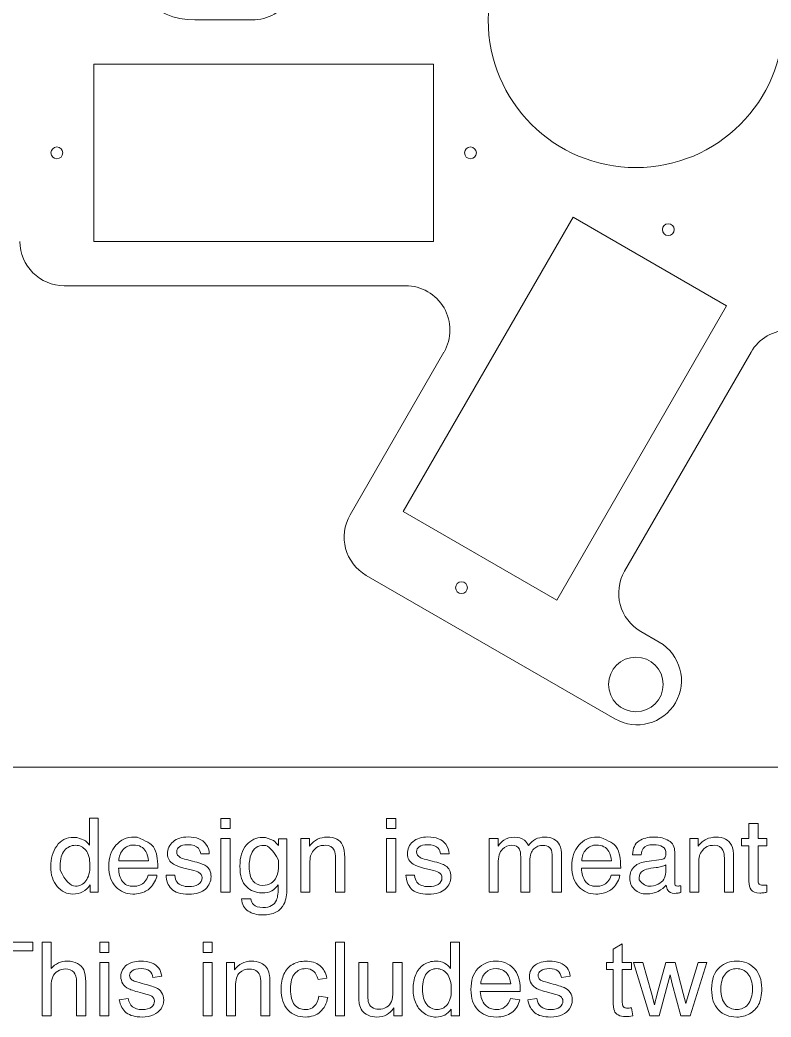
# Model space of a CAD drawing. Header units: millimetres. Extents: x 0 to 380, y -18 to 380.
# Drawn here: x 199.4 to 250.2, y -16.9 to 50.6 of the extents above; entities that cross this region are included whole.
import ezdxf

# ---------------------------------------------------------------- set-up
doc = ezdxf.new("R2010")
doc.units = ezdxf.units.MM
doc.layers.add('comments', color=30, linetype='CONTINUOUS', lineweight=5, true_color=0xf6921e)
doc.layers.add('cutting', color=5, linetype='CONTINUOUS', lineweight=5, true_color=0x0000ff)

msp = doc.modelspace()

# ---------------------------------------------------------------- linework, layer by layer
at = {"layer": 'comments'}
for p, q in [((0, 0), (380, 0)), ((204.081, -5.282), (204.081, -3.441)), ((204.081, -3.441), (204.669, -3.441)), ((204.669, -3.441), (204.669, -8.458)), ((212.974, -3.458), (213.598, -3.458)), ((212.974, -4.152), (212.974, -3.458)), ((213.598, -3.458), (213.598, -4.152)), ((224.192, -3.458), (224.815, -3.458)), ((224.192, -4.152), (224.192, -3.458)), ((224.815, -3.458), (224.815, -4.152)), ((248.718, -3.795), (249.338, -3.795)), ((248.718, -4.812), (248.718, -3.795)), ((249.338, -3.795), (249.338, -4.812)), ((213.598, -4.152), (212.974, -4.152)), ((224.815, -4.152), (224.192, -4.152)), ((203.012, -4.748), (203.221, -4.748)), ((203.221, -4.748), (203.711, -4.925)), ((207.099, -4.731), (207.292, -4.731)), ((212.974, -4.829), (213.598, -4.829)), ((212.974, -8.458), (212.974, -4.829)), ((213.598, -4.829), (213.598, -8.458)), ((215.78, -4.748), (215.994, -4.748)), ((215.994, -4.748), (216.527, -4.958)), ((216.879, -5.306), (216.879, -4.846)), ((216.879, -4.846), (217.444, -4.846)), ((217.444, -4.846), (217.444, -8.162)), ((218.386, -4.812), (218.969, -4.812)), ((218.386, -8.458), (218.386, -4.812)), ((218.969, -4.812), (218.969, -5.33)), ((224.192, -4.829), (224.815, -4.829)), ((224.192, -8.458), (224.192, -4.829)), ((224.815, -4.829), (224.815, -8.458)), ((231.129, -4.812), (231.736, -4.812)), ((231.129, -8.458), (231.129, -4.812)), ((231.736, -4.812), (231.736, -5.33)), ((238.439, -4.731), (238.632, -4.731)), ((244.709, -4.812), (245.291, -4.812)), ((244.709, -8.458), (244.709, -4.812)), ((245.291, -4.812), (245.291, -5.33)), ((248.225, -5.313), (248.225, -4.812)), ((248.225, -4.812), (248.718, -4.812)), ((248.718, -5.313), (248.225, -5.313)), ((248.718, -7.726), (248.718, -5.313)), ((249.338, -4.812), (249.92, -4.812)), ((249.92, -5.313), (249.338, -5.313)), ((249.338, -5.313), (249.338, -7.692)), ((249.92, -4.812), (249.92, -5.313)), ((212.181, -5.861), (211.602, -5.861)), ((228.417, -5.861), (227.838, -5.861)), ((235.398, -8.458), (235.398, -5.926)), ((236.035, -6.031), (236.035, -8.458)), ((241.415, -5.929), (240.843, -5.929)), ((243.695, -5.731), (243.695, -7.832)), ((202.096, -6.677), (202.096, -6.97)), ((206.058, -6.344), (208.066, -6.344)), ((210.631, -6.255), (211.044, -6.355)), ((216.879, -6.62), (216.879, -6.281)), ((218.999, -6.548), (218.999, -8.458)), ((220.736, -8.458), (220.736, -6.16)), ((221.358, -6.119), (221.358, -8.458)), ((226.867, -6.255), (227.28, -6.355)), ((231.742, -6.524), (231.742, -8.458)), ((233.267, -8.458), (233.267, -6.079)), ((233.89, -6.338), (233.89, -8.458)), ((237.399, -6.344), (239.407, -6.344)), ((241.799, -6.374), (242.776, -6.252)), ((243.082, -7.098), (243.082, -6.605)), ((245.321, -6.548), (245.321, -8.458)), ((247.058, -8.458), (247.058, -6.16)), ((247.681, -6.119), (247.681, -8.458)), ((208.695, -6.831), (206.044, -6.831)), ((208.042, -7.314), (208.645, -7.314)), ((209.257, -7.314), (209.845, -7.314)), ((210.953, -6.943), (210.459, -6.82)), ((225.493, -7.314), (226.082, -7.314)), ((227.189, -6.943), (226.695, -6.82)), ((240.036, -6.831), (237.385, -6.831)), ((239.383, -7.314), (239.985, -7.314)), ((242.447, -6.793), (242.076, -6.84)), ((204.117, -8.458), (204.117, -7.95)), ((241.292, -7.489), (241.292, -7.621)), ((244.1, -8.022), (244.1, -8.475)), ((249.92, -7.971), (249.92, -8.458)), ((204.669, -8.458), (204.117, -8.458)), ((213.598, -8.458), (212.974, -8.458)), ((218.999, -8.458), (218.386, -8.458)), ((221.358, -8.458), (220.736, -8.458)), ((224.815, -8.458), (224.192, -8.458)), ((231.742, -8.458), (231.129, -8.458)), ((233.89, -8.458), (233.267, -8.458)), ((236.035, -8.458), (235.398, -8.458)), ((245.321, -8.458), (244.709, -8.458)), ((247.681, -8.458), (247.058, -8.458)), ((214.37, -8.911), (214.993, -8.911)), ((196.282, -11.832), (200.246, -11.832)), ((200.246, -11.832), (200.246, -12.422)), ((200.868, -16.832), (200.868, -11.832)), ((200.868, -11.832), (201.482, -11.832)), ((201.482, -11.832), (201.482, -13.626)), ((204.766, -12.538), (204.766, -11.832)), ((204.766, -11.832), (205.38, -11.832)), ((205.38, -11.832), (205.38, -12.538)), ((211.766, -12.538), (211.766, -11.832)), ((211.766, -11.832), (212.38, -11.832)), ((212.38, -11.832), (212.38, -12.538)), ((220.722, -16.832), (220.722, -11.832)), ((220.722, -11.832), (221.335, -11.832)), ((221.335, -11.832), (221.335, -16.832)), ((228.516, -13.626), (228.516, -11.832)), ((228.516, -11.832), (229.127, -11.832)), ((229.127, -11.832), (229.127, -16.832)), ((239.532, -12.313), (240.142, -11.945)), ((240.142, -11.945), (240.142, -13.21)), ((200.246, -12.422), (198.591, -12.422)), ((205.38, -12.538), (204.766, -12.538)), ((212.38, -12.538), (211.766, -12.538)), ((239.532, -13.21), (239.532, -12.313)), ((204.766, -16.832), (204.766, -13.21)), ((204.766, -13.21), (205.38, -13.21)), ((205.38, -13.21), (205.38, -16.832)), ((211.766, -16.832), (211.766, -13.21)), ((211.766, -13.21), (212.38, -13.21)), ((212.38, -13.21), (212.38, -16.832)), ((213.341, -16.832), (213.341, -13.21)), ((213.341, -13.21), (213.893, -13.21)), ((213.893, -13.21), (213.893, -13.725)), ((222.299, -15.454), (222.299, -13.21)), ((222.299, -13.21), (222.913, -13.21)), ((222.913, -13.21), (222.913, -15.219)), ((224.622, -15.151), (224.622, -13.21)), ((224.622, -13.21), (225.235, -13.21)), ((225.235, -13.21), (225.235, -16.832)), ((239.082, -13.688), (239.082, -13.21)), ((239.082, -13.21), (239.532, -13.21)), ((240.142, -13.21), (240.76, -13.21)), ((240.76, -13.21), (240.76, -13.688)), ((242.011, -16.832), (240.903, -13.21)), ((240.903, -13.21), (241.537, -13.21)), ((241.537, -13.21), (242.113, -15.301)), ((242.516, -15.332), (243.092, -13.21)), ((243.092, -13.21), (243.723, -13.21)), ((243.723, -13.21), (244.265, -15.311)), ((244.654, -15.304), (245.275, -13.21)), ((245.872, -13.21), (244.739, -16.832)), ((245.275, -13.21), (245.872, -13.21)), ((208.966, -14.145), (208.366, -14.226)), ((236.623, -14.145), (236.023, -14.226)), ((239.532, -13.688), (239.082, -13.688)), ((239.532, -15.771), (239.532, -13.688)), ((240.76, -13.688), (240.142, -13.688)), ((240.142, -13.688), (240.142, -15.805)), ((243.385, -14.046), (242.652, -16.832)), ((243.525, -14.663), (243.385, -14.046)), ((201.482, -14.85), (201.482, -16.832)), ((203.204, -16.832), (203.204, -14.537)), ((203.818, -14.537), (203.818, -16.832)), ((213.954, -14.854), (213.954, -16.832)), ((215.67, -16.832), (215.67, -14.629)), ((216.284, -14.605), (216.284, -16.832)), ((220.145, -14.274), (219.548, -14.366)), ((230.566, -14.673), (232.589, -14.673)), ((244.102, -16.832), (243.525, -14.663)), ((219.598, -15.506), (220.202, -15.583)), ((233.233, -15.178), (230.532, -15.178)), ((242.113, -15.301), (242.328, -16.078)), ((244.265, -15.311), (244.446, -16.003)), ((244.446, -16.003), (244.654, -15.304)), ((206.094, -15.751), (206.701, -15.655)), ((232.582, -15.666), (233.216, -15.744)), ((233.751, -15.751), (234.358, -15.655)), ((201.482, -16.832), (200.868, -16.832)), ((203.818, -16.832), (203.204, -16.832)), ((205.38, -16.832), (204.766, -16.832)), ((212.38, -16.832), (211.766, -16.832)), ((213.954, -16.832), (213.341, -16.832)), ((216.284, -16.832), (215.67, -16.832)), ((221.335, -16.832), (220.722, -16.832)), ((224.686, -16.832), (224.686, -16.3)), ((225.235, -16.832), (224.686, -16.832)), ((228.557, -16.832), (228.557, -16.375)), ((229.127, -16.832), (228.557, -16.832)), ((240.76, -16.283), (240.849, -16.825)), ((242.652, -16.832), (242.011, -16.832)), ((244.739, -16.832), (244.102, -16.832))]:
    msp.add_line(p, q, dxfattribs=at)
for points in [[(209.737, -5.037), (209.989, -4.824), (210.327, -4.717), (210.753, -4.717)], [(210.753, -4.717), (211.309, -4.717), (211.71, -4.878), (211.956, -5.201)], [(225.973, -5.037), (226.225, -4.824), (226.563, -4.717), (226.989, -4.717)], [(226.989, -4.717), (227.545, -4.717), (227.947, -4.878), (228.193, -5.201)], [(241.28, -4.988), (241.56, -4.812), (241.884, -4.724), (242.253, -4.724)], [(242.253, -4.724), (242.682, -4.724), (243.03, -4.806), (243.297, -4.969)], [(201.449, -6.712), (201.449, -6.181), (201.584, -5.72), (201.854, -5.331)], [(201.854, -5.331), (202.124, -4.942), (202.51, -4.748), (203.012, -4.748)], [(203.129, -5.282), (202.822, -5.282), (202.573, -5.4), (202.382, -5.636)], [(203.823, -5.614), (203.635, -5.393), (203.404, -5.282), (203.129, -5.282)], [(203.711, -4.925), (203.819, -4.993), (203.943, -5.112), (204.081, -5.282)], [(205.387, -6.705), (205.387, -6.119), (205.545, -5.644), (205.861, -5.279)], [(205.861, -5.279), (206.177, -4.914), (206.589, -4.731), (207.099, -4.731)], [(207.06, -5.265), (206.781, -5.265), (206.547, -5.367), (206.358, -5.57)], [(207.894, -5.707), (207.727, -5.413), (207.449, -5.265), (207.06, -5.265)], [(207.292, -4.731), (207.903, -4.973), (208.271, -5.191), (208.398, -5.384)], [(208.398, -5.384), (208.519, -5.568), (208.601, -5.782), (208.642, -6.028)], [(209.359, -5.874), (209.359, -5.529), (209.485, -5.25), (209.737, -5.037)], [(210.165, -5.377), (210.043, -5.465), (209.982, -5.581), (209.982, -5.726)], [(210.703, -5.244), (210.466, -5.244), (210.286, -5.289), (210.165, -5.377)], [(211.452, -5.485), (211.308, -5.325), (211.059, -5.244), (210.703, -5.244)], [(211.956, -5.201), (212.111, -5.405), (212.186, -5.625), (212.181, -5.861)], [(214.258, -6.691), (214.258, -6.081), (214.407, -5.604), (214.704, -5.262)], [(214.704, -5.262), (215.001, -4.919), (215.36, -4.748), (215.78, -4.748)], [(215.894, -5.289), (215.465, -5.289), (215.171, -5.491), (215.013, -5.895)], [(216.879, -6.281), (216.509, -5.62), (216.181, -5.289), (215.894, -5.289)], [(216.527, -4.958), (216.642, -5.038), (216.759, -5.154), (216.879, -5.306)], [(218.969, -5.33), (219.141, -5.117), (219.324, -4.963), (219.517, -4.87)], [(219.687, -5.326), (219.519, -5.376), (219.371, -5.476), (219.244, -5.626)], [(219.517, -4.87), (219.71, -4.777), (219.924, -4.731), (220.16, -4.731)], [(220.045, -5.282), (219.899, -5.282), (219.78, -5.297), (219.687, -5.326)], [(220.637, -5.623), (220.528, -5.396), (220.331, -5.282), (220.045, -5.282)], [(220.16, -4.731), (220.678, -4.731), (221.027, -4.911), (221.208, -5.272)], [(221.208, -5.272), (221.308, -5.469), (221.358, -5.752), (221.358, -6.119)], [(225.595, -5.874), (225.595, -5.529), (225.721, -5.25), (225.973, -5.037)], [(226.401, -5.377), (226.279, -5.465), (226.218, -5.581), (226.218, -5.726)], [(226.94, -5.244), (226.702, -5.244), (226.523, -5.289), (226.401, -5.377)], [(227.688, -5.485), (227.544, -5.325), (227.295, -5.244), (226.94, -5.244)], [(228.193, -5.201), (228.347, -5.405), (228.422, -5.625), (228.417, -5.861)], [(231.736, -5.33), (231.881, -5.15), (232.012, -5.02), (232.13, -4.938)], [(232.658, -5.282), (232.427, -5.282), (232.216, -5.372), (232.026, -5.551)], [(232.13, -4.938), (232.332, -4.8), (232.562, -4.731), (232.818, -4.731)], [(233.179, -5.537), (233.086, -5.367), (232.912, -5.282), (232.658, -5.282)], [(232.818, -4.731), (233.108, -4.731), (233.342, -4.802), (233.519, -4.945)], [(233.519, -4.945), (233.619, -5.027), (233.71, -5.147), (233.792, -5.306)], [(233.792, -5.306), (233.928, -5.111), (234.088, -4.966), (234.272, -4.872)], [(234.772, -5.289), (234.531, -5.289), (234.324, -5.37), (234.151, -5.531)], [(234.272, -4.872), (234.455, -4.778), (234.662, -4.731), (234.891, -4.731)], [(235.216, -5.425), (235.095, -5.334), (234.946, -5.289), (234.772, -5.289)], [(234.891, -4.731), (235.381, -4.731), (235.714, -4.908), (235.892, -5.261)], [(235.892, -5.261), (235.987, -5.452), (236.035, -5.709), (236.035, -6.031)], [(236.727, -6.705), (236.727, -6.119), (236.885, -5.644), (237.201, -5.279)], [(237.201, -5.279), (237.517, -4.914), (237.93, -4.731), (238.439, -4.731)], [(238.401, -5.265), (238.122, -5.265), (237.888, -5.367), (237.699, -5.57)], [(239.234, -5.707), (239.068, -5.413), (238.79, -5.265), (238.401, -5.265)], [(238.632, -4.731), (239.243, -4.973), (239.612, -5.191), (239.739, -5.384)], [(239.739, -5.384), (239.86, -5.568), (239.941, -5.782), (239.982, -6.028)], [(240.843, -5.929), (240.854, -5.478), (241, -5.165), (241.28, -4.988)], [(242.24, -5.241), (241.921, -5.241), (241.694, -5.328), (241.561, -5.501)], [(242.877, -5.383), (242.729, -5.289), (242.516, -5.241), (242.24, -5.241)], [(243.1, -5.839), (243.1, -5.63), (243.025, -5.478), (242.877, -5.383)], [(243.297, -4.969), (243.562, -5.132), (243.695, -5.386), (243.695, -5.731)], [(245.291, -5.33), (245.464, -5.117), (245.646, -4.963), (245.839, -4.87)], [(246.009, -5.326), (245.841, -5.376), (245.694, -5.476), (245.567, -5.626)], [(245.839, -4.87), (246.032, -4.777), (246.246, -4.731), (246.482, -4.731)], [(246.367, -5.282), (246.221, -5.282), (246.102, -5.297), (246.009, -5.326)], [(246.959, -5.623), (246.85, -5.396), (246.653, -5.282), (246.367, -5.282)], [(246.482, -4.731), (247, -4.731), (247.349, -4.911), (247.531, -5.272)], [(247.531, -5.272), (247.631, -5.469), (247.681, -5.752), (247.681, -6.119)], [(202.382, -5.636), (202.191, -5.872), (202.096, -6.219), (202.096, -6.677)], [(204.104, -6.637), (204.104, -6.176), (204.011, -5.835), (203.823, -5.614)], [(206.358, -5.57), (206.169, -5.773), (206.069, -6.031), (206.058, -6.344)], [(208.066, -6.344), (208.041, -6.078), (207.984, -5.866), (207.894, -5.707)], [(208.642, -6.028), (208.677, -6.195), (208.695, -6.463), (208.695, -6.831)], [(209.76, -6.562), (209.493, -6.397), (209.359, -6.167), (209.359, -5.874)], [(209.982, -5.726), (209.982, -5.885), (210.062, -6.011), (210.222, -6.106)], [(211.602, -5.861), (211.59, -5.723), (211.54, -5.598), (211.452, -5.485)], [(215.013, -5.895), (214.93, -6.111), (214.888, -6.393), (214.888, -6.742)], [(219.045, -5.999), (219.014, -6.127), (218.999, -6.31), (218.999, -6.548)], [(219.244, -5.626), (219.142, -5.746), (219.076, -5.87), (219.045, -5.999)], [(220.736, -6.16), (220.736, -5.938), (220.703, -5.759), (220.637, -5.623)], [(225.996, -6.562), (225.729, -6.397), (225.595, -6.167), (225.595, -5.874)], [(226.218, -5.726), (226.218, -5.885), (226.298, -6.011), (226.458, -6.106)], [(227.838, -5.861), (227.826, -5.723), (227.776, -5.598), (227.688, -5.485)], [(232.026, -5.551), (231.837, -5.731), (231.742, -6.055), (231.742, -6.524)], [(233.267, -6.079), (233.267, -5.831), (233.238, -5.651), (233.179, -5.537)], [(234.151, -5.531), (233.977, -5.692), (233.89, -5.961), (233.89, -6.338)], [(235.398, -5.926), (235.398, -5.683), (235.337, -5.516), (235.216, -5.425)], [(237.699, -5.57), (237.51, -5.773), (237.41, -6.031), (237.399, -6.344)], [(239.407, -6.344), (239.382, -6.078), (239.325, -5.866), (239.234, -5.707)], [(239.982, -6.028), (240.018, -6.195), (240.036, -6.463), (240.036, -6.831)], [(241.561, -5.501), (241.486, -5.597), (241.437, -5.74), (241.415, -5.929)], [(242.776, -6.252), (242.917, -6.234), (243.011, -6.175), (243.059, -6.075)], [(243.059, -6.075), (243.086, -6.02), (243.1, -5.942), (243.1, -5.839)], [(245.367, -5.999), (245.337, -6.127), (245.321, -6.31), (245.321, -6.548)], [(245.567, -5.626), (245.465, -5.746), (245.398, -5.87), (245.367, -5.999)], [(247.058, -6.16), (247.058, -5.938), (247.025, -5.759), (246.959, -5.623)], [(201.893, -8.075), (201.597, -7.734), (201.449, -7.279), (201.449, -6.712)], [(203.831, -7.687), (204.013, -7.443), (204.104, -7.093), (204.104, -6.637)], [(205.857, -8.092), (205.544, -7.762), (205.387, -7.3), (205.387, -6.705)], [(210.459, -6.82), (210.143, -6.744), (209.91, -6.657), (209.76, -6.562)], [(210.222, -6.106), (210.314, -6.163), (210.451, -6.212), (210.631, -6.255)], [(211.044, -6.355), (211.492, -6.461), (211.793, -6.564), (211.946, -6.664)], [(211.946, -6.664), (212.184, -6.821), (212.303, -7.067), (212.303, -7.402)], [(214.701, -8.082), (214.406, -7.802), (214.258, -7.338), (214.258, -6.691)], [(214.888, -6.742), (214.888, -7.153), (214.971, -7.466), (215.137, -7.68)], [(216.73, -7.406), (216.829, -7.181), (216.879, -6.919), (216.879, -6.62)], [(226.695, -6.82), (226.379, -6.744), (226.146, -6.657), (225.996, -6.562)], [(226.458, -6.106), (226.551, -6.163), (226.687, -6.212), (226.867, -6.255)], [(227.28, -6.355), (227.729, -6.461), (228.029, -6.564), (228.182, -6.664)], [(228.182, -6.664), (228.42, -6.821), (228.539, -7.067), (228.539, -7.402)], [(237.198, -8.092), (236.884, -7.762), (236.727, -7.3), (236.727, -6.705)], [(240.652, -7.503), (240.652, -7.165), (240.757, -6.903), (240.969, -6.717)], [(240.969, -6.717), (241.18, -6.531), (241.457, -6.417), (241.799, -6.374)], [(242.794, -6.725), (242.676, -6.757), (242.56, -6.779), (242.447, -6.793)], [(243.082, -6.605), (243.008, -6.653), (242.912, -6.693), (242.794, -6.725)], [(202.096, -6.97), (202.425, -7.692), (202.772, -8.053), (203.136, -8.053)], [(206.044, -6.831), (206.055, -7.202), (206.142, -7.499), (206.304, -7.723)], [(207.817, -7.741), (207.923, -7.618), (207.998, -7.476), (208.042, -7.314)], [(208.645, -7.314), (208.629, -7.448), (208.576, -7.598), (208.486, -7.762)], [(209.624, -8.228), (209.396, -7.982), (209.273, -7.677), (209.257, -7.314)], [(209.845, -7.314), (209.864, -7.518), (209.916, -7.675), (210.002, -7.784)], [(211.486, -7.116), (211.396, -7.067), (211.219, -7.009), (210.953, -6.943)], [(211.697, -7.474), (211.697, -7.318), (211.627, -7.198), (211.486, -7.116)], [(212.303, -7.402), (212.303, -7.727), (212.179, -8.008), (211.929, -8.244)], [(215.806, -8.002), (216.244, -8.002), (216.552, -7.803), (216.73, -7.406)], [(225.86, -8.228), (225.632, -7.982), (225.509, -7.677), (225.493, -7.314)], [(226.082, -7.314), (226.1, -7.518), (226.152, -7.675), (226.238, -7.784)], [(227.722, -7.116), (227.632, -7.067), (227.455, -7.009), (227.189, -6.943)], [(227.934, -7.474), (227.934, -7.318), (227.863, -7.198), (227.722, -7.116)], [(228.539, -7.402), (228.539, -7.727), (228.415, -8.008), (228.165, -8.244)], [(237.385, -6.831), (237.396, -7.202), (237.483, -7.499), (237.645, -7.723)], [(239.157, -7.741), (239.264, -7.618), (239.339, -7.476), (239.383, -7.314)], [(239.985, -7.314), (239.97, -7.448), (239.917, -7.598), (239.827, -7.762)], [(241.576, -6.98), (241.386, -7.086), (241.292, -7.256), (241.292, -7.489)], [(242.076, -6.84), (241.854, -6.87), (241.688, -6.916), (241.576, -6.98)], [(242.571, -7.91), (242.912, -7.745), (243.082, -7.474), (243.082, -7.098)], [(202.944, -8.587), (202.54, -8.587), (202.19, -8.416), (201.893, -8.075)], [(203.136, -8.053), (203.418, -8.053), (203.65, -7.931), (203.831, -7.687)], [(204.117, -7.95), (203.975, -8.175), (203.807, -8.338), (203.612, -8.438)], [(207.004, -8.587), (206.553, -8.587), (206.171, -8.422), (205.857, -8.092)], [(206.304, -7.723), (206.466, -7.948), (206.717, -8.06), (207.057, -8.06)], [(207.057, -8.06), (207.374, -8.06), (207.628, -7.954), (207.817, -7.741)], [(208.486, -7.762), (208.397, -7.927), (208.297, -8.061), (208.187, -8.165)], [(210.002, -7.784), (210.16, -7.981), (210.433, -8.08), (210.822, -8.08)], [(210.822, -8.08), (211.053, -8.08), (211.257, -8.031), (211.433, -7.932)], [(211.433, -7.932), (211.609, -7.833), (211.697, -7.68), (211.697, -7.474)], [(215.733, -8.502), (215.34, -8.502), (214.996, -8.362), (214.701, -8.082)], [(215.137, -7.68), (215.303, -7.895), (215.526, -8.002), (215.806, -8.002)], [(216.855, -7.95), (216.733, -8.137), (216.586, -8.275), (216.415, -8.366)], [(216.737, -8.996), (216.823, -8.801), (216.862, -8.452), (216.855, -7.95)], [(226.238, -7.784), (226.396, -7.981), (226.669, -8.08), (227.058, -8.08)], [(227.058, -8.08), (227.29, -8.08), (227.493, -8.031), (227.67, -7.932)], [(227.67, -7.932), (227.846, -7.833), (227.934, -7.68), (227.934, -7.474)], [(238.345, -8.587), (237.894, -8.587), (237.512, -8.422), (237.198, -8.092)], [(237.645, -7.723), (237.807, -7.948), (238.058, -8.06), (238.398, -8.06)], [(238.398, -8.06), (238.715, -8.06), (238.968, -7.954), (239.157, -7.741)], [(239.827, -7.762), (239.737, -7.927), (239.637, -8.061), (239.527, -8.165)], [(240.974, -8.273), (240.759, -8.068), (240.652, -7.811), (240.652, -7.503)], [(241.292, -7.621), (241.55, -7.914), (241.768, -8.06), (241.946, -8.06)], [(241.946, -8.06), (242.161, -8.06), (242.37, -8.01), (242.571, -7.91)], [(243.113, -7.974), (242.988, -8.138), (242.809, -8.28), (242.575, -8.4)], [(243.219, -8.312), (243.169, -8.232), (243.133, -8.12), (243.113, -7.974)], [(243.695, -7.832), (243.695, -7.895), (243.708, -7.946), (243.734, -7.985)], [(243.734, -7.985), (243.76, -8.023), (243.815, -8.043), (243.899, -8.043)], [(243.899, -8.043), (243.926, -8.043), (243.957, -8.041), (243.991, -8.038)], [(243.991, -8.038), (244.025, -8.034), (244.061, -8.029), (244.1, -8.022)], [(248.871, -8.296), (248.769, -8.15), (248.718, -7.96), (248.718, -7.726)], [(249.338, -7.692), (249.338, -7.819), (249.381, -7.904), (249.467, -7.947)], [(249.467, -7.947), (249.515, -7.973), (249.594, -7.985), (249.706, -7.985)], [(249.706, -7.985), (249.735, -7.985), (249.766, -7.984), (249.801, -7.983)], [(249.801, -7.983), (249.835, -7.981), (249.874, -7.977), (249.92, -7.971)], [(203.612, -8.438), (203.418, -8.537), (203.195, -8.587), (202.944, -8.587)], [(207.501, -8.532), (207.354, -8.569), (207.189, -8.587), (207.004, -8.587)], [(208.187, -8.165), (208.001, -8.346), (207.773, -8.469), (207.501, -8.532)], [(210.79, -8.598), (210.241, -8.598), (209.853, -8.475), (209.624, -8.228)], [(211.929, -8.244), (211.68, -8.48), (211.3, -8.598), (210.79, -8.598)], [(216.415, -8.366), (216.243, -8.457), (216.016, -8.502), (215.733, -8.502)], [(217.444, -8.162), (217.444, -8.625), (217.376, -8.99), (217.241, -9.258)], [(227.026, -8.598), (226.478, -8.598), (226.089, -8.475), (225.86, -8.228)], [(228.165, -8.244), (227.916, -8.48), (227.536, -8.598), (227.026, -8.598)], [(238.841, -8.532), (238.695, -8.569), (238.529, -8.587), (238.345, -8.587)], [(239.527, -8.165), (239.342, -8.346), (239.114, -8.469), (238.841, -8.532)], [(241.803, -8.58), (241.464, -8.58), (241.188, -8.478), (240.974, -8.273)], [(242.575, -8.4), (242.342, -8.52), (242.084, -8.58), (241.803, -8.58)], [(243.678, -8.536), (243.467, -8.536), (243.314, -8.461), (243.219, -8.312)], [(243.882, -8.526), (243.833, -8.533), (243.764, -8.536), (243.678, -8.536)], [(244.1, -8.475), (244.004, -8.502), (243.932, -8.519), (243.882, -8.526)], [(249.453, -8.516), (249.167, -8.516), (248.973, -8.442), (248.871, -8.296)], [(249.701, -8.502), (249.624, -8.511), (249.542, -8.516), (249.453, -8.516)], [(249.92, -8.458), (249.85, -8.478), (249.777, -8.493), (249.701, -8.502)], [(214.819, -9.736), (214.552, -9.56), (214.402, -9.285), (214.37, -8.911)], [(214.993, -8.911), (215.023, -9.074), (215.081, -9.2), (215.169, -9.288)], [(215.169, -9.288), (215.307, -9.424), (215.524, -9.493), (215.819, -9.493)], [(217.241, -9.258), (216.987, -9.753), (216.509, -10), (215.806, -10)], [(215.819, -9.493), (216.287, -9.493), (216.593, -9.327), (216.737, -8.996)], [(215.806, -10), (215.415, -10), (215.086, -9.912), (214.819, -9.736)], [(201.482, -13.626), (201.768, -13.294), (202.13, -13.128), (202.566, -13.128)], [(202.566, -13.128), (202.834, -13.128), (203.067, -13.181), (203.265, -13.286)], [(203.265, -13.286), (203.463, -13.392), (203.605, -13.538), (203.69, -13.725)], [(206.308, -13.723), (206.382, -13.586), (206.482, -13.471), (206.61, -13.38)], [(206.61, -13.38), (206.705, -13.31), (206.835, -13.25), (207, -13.201)], [(207, -13.201), (207.165, -13.152), (207.342, -13.128), (207.53, -13.128)], [(207.53, -13.128), (207.814, -13.128), (208.064, -13.169), (208.279, -13.251)], [(208.279, -13.251), (208.493, -13.332), (208.652, -13.443), (208.755, -13.583)], [(213.893, -13.725), (214.159, -13.327), (214.543, -13.128), (215.046, -13.128)], [(215.046, -13.128), (215.264, -13.128), (215.465, -13.167), (215.648, -13.246)], [(215.648, -13.246), (215.831, -13.324), (215.968, -13.427), (216.059, -13.554)], [(217.242, -14.008), (217.371, -13.715), (217.569, -13.495), (217.834, -13.348)], [(217.834, -13.348), (218.099, -13.201), (218.387, -13.128), (218.698, -13.128)], [(218.698, -13.128), (219.091, -13.128), (219.413, -13.227), (219.663, -13.426)], [(219.663, -13.426), (219.913, -13.625), (220.074, -13.908), (220.145, -14.274)], [(226.166, -14.041), (226.287, -13.746), (226.468, -13.521), (226.709, -13.363)], [(226.709, -13.363), (226.95, -13.206), (227.219, -13.128), (227.517, -13.128)], [(227.517, -13.128), (227.735, -13.128), (227.93, -13.174), (228.1, -13.266)], [(228.1, -13.266), (228.271, -13.358), (228.409, -13.478), (228.516, -13.626)], [(230.368, -13.633), (230.682, -13.296), (231.089, -13.128), (231.589, -13.128)], [(231.589, -13.128), (232.073, -13.128), (232.469, -13.293), (232.776, -13.623)], [(233.965, -13.723), (234.038, -13.586), (234.139, -13.471), (234.266, -13.38)], [(234.266, -13.38), (234.362, -13.31), (234.492, -13.25), (234.657, -13.201)], [(234.657, -13.201), (234.822, -13.152), (234.998, -13.128), (235.187, -13.128)], [(235.187, -13.128), (235.471, -13.128), (235.72, -13.169), (235.935, -13.251)], [(235.935, -13.251), (236.15, -13.332), (236.309, -13.443), (236.411, -13.583)], [(246.751, -13.531), (247.062, -13.262), (247.442, -13.128), (247.89, -13.128)], [(247.89, -13.128), (248.388, -13.128), (248.795, -13.291), (249.111, -13.617)], [(201.927, -13.798), (201.766, -13.893), (201.652, -14.02), (201.584, -14.182)], [(202.44, -13.657), (202.258, -13.657), (202.087, -13.704), (201.927, -13.798)], [(203.005, -13.866), (202.872, -13.727), (202.683, -13.657), (202.44, -13.657)], [(203.204, -14.537), (203.204, -14.23), (203.138, -14.006), (203.005, -13.866)], [(203.69, -13.725), (203.776, -13.911), (203.818, -14.182), (203.818, -14.537)], [(206.197, -14.171), (206.197, -14.01), (206.234, -13.861), (206.308, -13.723)], [(206.332, -14.658), (206.242, -14.511), (206.197, -14.349), (206.197, -14.171)], [(206.971, -13.773), (206.85, -13.866), (206.79, -13.975), (206.79, -14.1)], [(206.79, -14.1), (206.79, -14.179), (206.815, -14.251), (206.865, -14.315)], [(207.575, -13.633), (207.293, -13.633), (207.092, -13.68), (206.971, -13.773)], [(208.129, -13.79), (207.998, -13.685), (207.813, -13.633), (207.575, -13.633)], [(208.366, -14.226), (208.339, -14.04), (208.26, -13.894), (208.129, -13.79)], [(208.755, -13.583), (208.857, -13.723), (208.928, -13.91), (208.966, -14.145)], [(214.239, -13.909), (214.049, -14.075), (213.954, -14.39), (213.954, -14.854)], [(214.916, -13.66), (214.654, -13.66), (214.429, -13.743), (214.239, -13.909)], [(215.344, -13.771), (215.222, -13.697), (215.08, -13.66), (214.916, -13.66)], [(215.598, -14.068), (215.551, -13.944), (215.466, -13.845), (215.344, -13.771)], [(215.67, -14.629), (215.67, -14.379), (215.646, -14.192), (215.598, -14.068)], [(216.059, -13.554), (216.15, -13.682), (216.214, -13.833), (216.25, -14.008)], [(216.25, -14.008), (216.273, -14.122), (216.284, -14.321), (216.284, -14.605)], [(217.047, -15.035), (217.047, -14.644), (217.112, -14.301), (217.242, -14.008)], [(217.968, -13.965), (217.775, -14.187), (217.678, -14.538), (217.678, -15.017)], [(218.722, -13.633), (218.413, -13.633), (218.161, -13.744), (217.968, -13.965)], [(219.246, -13.817), (219.101, -13.694), (218.927, -13.633), (218.722, -13.633)], [(219.548, -14.366), (219.491, -14.123), (219.39, -13.94), (219.246, -13.817)], [(225.986, -15.024), (225.986, -14.663), (226.046, -14.335), (226.166, -14.041)], [(226.891, -13.97), (226.708, -14.193), (226.617, -14.545), (226.617, -15.024)], [(227.575, -13.636), (227.302, -13.636), (227.074, -13.748), (226.891, -13.97)], [(228.281, -13.984), (228.09, -13.752), (227.855, -13.636), (227.575, -13.636)], [(228.568, -15.076), (228.568, -14.58), (228.472, -14.216), (228.281, -13.984)], [(229.897, -15.052), (229.897, -14.442), (230.054, -13.969), (230.368, -13.633)], [(230.885, -13.916), (230.693, -14.105), (230.586, -14.357), (230.566, -14.673)], [(231.596, -13.633), (231.314, -13.633), (231.077, -13.727), (230.885, -13.916)], [(232.356, -13.987), (232.161, -13.751), (231.908, -13.633), (231.596, -13.633)], [(232.589, -14.673), (232.561, -14.368), (232.483, -14.14), (232.356, -13.987)], [(232.776, -13.623), (233.083, -13.953), (233.237, -14.416), (233.237, -15.014)], [(233.854, -14.171), (233.854, -14.01), (233.891, -13.861), (233.965, -13.723)], [(233.988, -14.658), (233.899, -14.511), (233.854, -14.349), (233.854, -14.171)], [(234.628, -13.773), (234.507, -13.866), (234.447, -13.975), (234.447, -14.1)], [(234.447, -14.1), (234.447, -14.179), (234.472, -14.251), (234.522, -14.315)], [(235.232, -13.633), (234.95, -13.633), (234.748, -13.68), (234.628, -13.773)], [(235.785, -13.79), (235.655, -13.685), (235.47, -13.633), (235.232, -13.633)], [(236.023, -14.226), (235.996, -14.04), (235.916, -13.894), (235.785, -13.79)], [(236.411, -13.583), (236.514, -13.723), (236.584, -13.91), (236.623, -14.145)], [(246.191, -15.021), (246.191, -14.35), (246.378, -13.854), (246.751, -13.531)], [(247.126, -13.981), (246.923, -14.211), (246.822, -14.557), (246.822, -15.021)], [(247.89, -13.636), (247.583, -13.636), (247.328, -13.751), (247.126, -13.981)], [(248.649, -13.982), (248.445, -13.752), (248.192, -13.636), (247.89, -13.636)], [(248.954, -15), (248.954, -14.553), (248.853, -14.213), (248.649, -13.982)], [(249.111, -13.617), (249.427, -13.944), (249.585, -14.394), (249.585, -14.97)], [(201.584, -14.182), (201.516, -14.343), (201.482, -14.566), (201.482, -14.85)], [(206.727, -15.002), (206.553, -14.919), (206.421, -14.805), (206.332, -14.658)], [(206.865, -14.315), (206.915, -14.381), (206.994, -14.436), (207.1, -14.479)], [(207.1, -14.479), (207.162, -14.501), (207.343, -14.554), (207.643, -14.636)], [(207.643, -14.636), (208.077, -14.752), (208.38, -14.846), (208.552, -14.92)], [(234.384, -15.002), (234.21, -14.919), (234.078, -14.805), (233.988, -14.658)], [(234.522, -14.315), (234.572, -14.381), (234.65, -14.436), (234.757, -14.479)], [(234.757, -14.479), (234.819, -14.501), (235, -14.554), (235.299, -14.636)], [(235.299, -14.636), (235.734, -14.752), (236.037, -14.846), (236.208, -14.92)], [(207.663, -15.298), (207.213, -15.184), (206.901, -15.085), (206.727, -15.002)], [(208.29, -15.506), (208.207, -15.451), (207.998, -15.381), (207.663, -15.298)], [(208.472, -15.833), (208.472, -15.694), (208.411, -15.585), (208.29, -15.506)], [(208.552, -14.92), (208.723, -14.994), (208.858, -15.102), (208.956, -15.243)], [(208.956, -15.243), (209.053, -15.384), (209.102, -15.559), (209.102, -15.768)], [(217.499, -16.428), (217.198, -16.104), (217.047, -15.639), (217.047, -15.035)], [(217.678, -15.017), (217.678, -15.504), (217.771, -15.858), (217.958, -16.078)], [(219.291, -16.187), (219.453, -16.039), (219.555, -15.812), (219.598, -15.506)], [(222.337, -16.027), (222.312, -15.906), (222.299, -15.715), (222.299, -15.454)], [(222.913, -15.219), (222.913, -15.54), (222.926, -15.755), (222.951, -15.867)], [(224.521, -15.858), (224.588, -15.696), (224.622, -15.46), (224.622, -15.151)], [(226.185, -16.008), (226.052, -15.723), (225.986, -15.395), (225.986, -15.024)], [(226.617, -15.024), (226.617, -15.488), (226.714, -15.835), (226.91, -16.065)], [(228.286, -16.08), (228.474, -15.86), (228.568, -15.526), (228.568, -15.076)], [(230.363, -16.425), (230.053, -16.099), (229.897, -15.641), (229.897, -15.052)], [(230.532, -15.178), (230.555, -15.576), (230.667, -15.88), (230.869, -16.092)], [(233.237, -15.014), (233.237, -15.051), (233.235, -15.105), (233.233, -15.178)], [(235.32, -15.298), (234.87, -15.184), (234.558, -15.085), (234.384, -15.002)], [(235.947, -15.506), (235.864, -15.451), (235.655, -15.381), (235.32, -15.298)], [(236.128, -15.833), (236.128, -15.694), (236.068, -15.585), (235.947, -15.506)], [(236.208, -14.92), (236.38, -14.994), (236.515, -15.102), (236.612, -15.243)], [(236.612, -15.243), (236.71, -15.384), (236.759, -15.559), (236.759, -15.768)], [(242.328, -16.078), (242.337, -16.039), (242.4, -15.791), (242.516, -15.332)], [(246.661, -16.426), (246.348, -16.101), (246.191, -15.633), (246.191, -15.021)], [(246.822, -15.021), (246.822, -15.485), (246.923, -15.832), (247.126, -16.063)], [(248.651, -16.061), (248.853, -15.83), (248.954, -15.476), (248.954, -15)], [(249.585, -14.97), (249.585, -15.436), (249.515, -15.803), (249.375, -16.07)], [(206.567, -16.621), (206.32, -16.425), (206.163, -16.135), (206.094, -15.751)], [(206.701, -15.655), (206.736, -15.898), (206.831, -16.085), (206.986, -16.215)], [(208.267, -16.237), (208.403, -16.122), (208.472, -15.988), (208.472, -15.833)], [(209.102, -15.768), (209.102, -15.973), (209.043, -16.165), (208.923, -16.346)], [(217.958, -16.078), (218.144, -16.299), (218.388, -16.409), (218.688, -16.409)], [(218.688, -16.409), (218.929, -16.409), (219.13, -16.335), (219.291, -16.187)], [(220.202, -15.583), (220.136, -16), (219.967, -16.326), (219.696, -16.561)], [(222.526, -16.482), (222.436, -16.359), (222.373, -16.207), (222.337, -16.027)], [(222.951, -15.867), (222.989, -16.028), (223.071, -16.155), (223.196, -16.247)], [(224.178, -16.244), (224.34, -16.149), (224.454, -16.021), (224.521, -15.858)], [(226.748, -16.675), (226.506, -16.516), (226.318, -16.294), (226.185, -16.008)], [(226.91, -16.065), (227.106, -16.294), (227.337, -16.409), (227.603, -16.409)], [(227.603, -16.409), (227.871, -16.409), (228.099, -16.299), (228.286, -16.08)], [(230.869, -16.092), (231.072, -16.303), (231.324, -16.409), (231.627, -16.409)], [(232.203, -16.232), (232.362, -16.113), (232.488, -15.925), (232.582, -15.666)], [(233.216, -15.744), (233.116, -16.115), (232.93, -16.402), (232.66, -16.607)], [(234.224, -16.621), (233.977, -16.425), (233.819, -16.135), (233.751, -15.751)], [(234.358, -15.655), (234.393, -15.898), (234.488, -16.085), (234.643, -16.215)], [(235.924, -16.237), (236.06, -16.122), (236.128, -15.988), (236.128, -15.833)], [(236.759, -15.768), (236.759, -15.973), (236.699, -16.165), (236.58, -16.346)], [(239.607, -16.496), (239.557, -16.381), (239.532, -16.14), (239.532, -15.771)], [(240.142, -15.805), (240.142, -15.98), (240.153, -16.093), (240.175, -16.143)], [(240.175, -16.143), (240.197, -16.193), (240.232, -16.233), (240.281, -16.262)], [(247.126, -16.063), (247.328, -16.294), (247.583, -16.409), (247.89, -16.409)], [(247.89, -16.409), (248.194, -16.409), (248.448, -16.293), (248.651, -16.061)], [(249.375, -16.07), (249.236, -16.337), (249.032, -16.545), (248.765, -16.692)], [(207.643, -16.914), (207.172, -16.914), (206.814, -16.816), (206.567, -16.621)], [(206.986, -16.215), (207.142, -16.344), (207.36, -16.409), (207.64, -16.409)], [(207.64, -16.409), (207.922, -16.409), (208.131, -16.352), (208.267, -16.237)], [(208.407, -16.765), (208.182, -16.864), (207.927, -16.914), (207.643, -16.914)], [(208.923, -16.346), (208.804, -16.527), (208.632, -16.667), (208.407, -16.765)], [(218.695, -16.914), (218.199, -16.914), (217.801, -16.752), (217.499, -16.428)], [(219.696, -16.561), (219.424, -16.796), (219.09, -16.914), (218.695, -16.914)], [(222.938, -16.791), (222.753, -16.709), (222.616, -16.606), (222.526, -16.482)], [(223.537, -16.914), (223.323, -16.914), (223.124, -16.873), (222.938, -16.791)], [(223.196, -16.247), (223.321, -16.339), (223.476, -16.385), (223.66, -16.385)], [(224.686, -16.3), (224.404, -16.709), (224.021, -16.914), (223.537, -16.914)], [(223.66, -16.385), (223.844, -16.385), (224.017, -16.338), (224.178, -16.244)], [(227.544, -16.914), (227.255, -16.914), (226.99, -16.834), (226.748, -16.675)], [(228.557, -16.375), (228.327, -16.734), (227.99, -16.914), (227.544, -16.914)], [(231.624, -16.914), (231.094, -16.914), (230.673, -16.751), (230.363, -16.425)], [(232.66, -16.607), (232.39, -16.811), (232.044, -16.914), (231.624, -16.914)], [(231.627, -16.409), (231.852, -16.409), (232.044, -16.35), (232.203, -16.232)], [(235.299, -16.914), (234.829, -16.914), (234.47, -16.816), (234.224, -16.621)], [(234.643, -16.215), (234.799, -16.344), (235.016, -16.409), (235.296, -16.409)], [(235.296, -16.409), (235.578, -16.409), (235.787, -16.352), (235.924, -16.237)], [(236.064, -16.765), (235.839, -16.864), (235.584, -16.914), (235.299, -16.914)], [(236.58, -16.346), (236.461, -16.527), (236.288, -16.667), (236.064, -16.765)], [(239.867, -16.774), (239.744, -16.703), (239.657, -16.611), (239.607, -16.496)], [(240.385, -16.88), (240.162, -16.88), (239.989, -16.845), (239.867, -16.774)], [(240.281, -16.262), (240.33, -16.292), (240.4, -16.307), (240.49, -16.307)], [(240.849, -16.825), (240.676, -16.862), (240.521, -16.88), (240.385, -16.88)], [(240.49, -16.307), (240.559, -16.307), (240.649, -16.299), (240.76, -16.283)], [(247.89, -16.914), (247.383, -16.914), (246.973, -16.751), (246.661, -16.426)], [(248.765, -16.692), (248.498, -16.84), (248.206, -16.914), (247.89, -16.914)]]:
    msp.add_open_spline(points, degree=3, dxfattribs=at)
at = {"layer": 'cutting'}
for p, q in [((215.085, 50.61), (211.199, 50.61)), ((204.367, 35.61), (204.367, 47.61)), ((204.367, 47.61), (227.367, 47.61)), ((227.367, 47.61), (227.367, 35.61)), ((225.314, 17.328), (236.814, 37.247)), ((236.814, 37.247), (247.206, 31.247)), ((227.367, 35.61), (204.367, 35.61)), ((225.477, 32.61), (202.367, 32.61)), ((247.206, 31.247), (235.706, 11.328)), ((221.716, 17.096), (228.075, 28.11)), ((248.86, 28.11), (240.304, 13.292)), ((235.706, 11.328), (225.314, 17.328)), ((239.651, 3.277), (222.814, 12.998)), ((242.651, 8.473), (241.403, 9.194))]:
    msp.add_line(p, q, dxfattribs=at)
for centre, radius in [((241.065, 50.61), 10), ((201.867, 41.61), 0.4), ((229.867, 41.61), 0.4), ((243.26, 36.412), 0.4), ((229.26, 12.163), 0.4), ((241.065, 5.61), 1.85)]:
    msp.add_circle(centre, radius, dxfattribs=at)
for centre, radius, start, end in [((211.199, 55.61), 5, 180.87059, 270), ((215.085, 53.61), 3, 270, 30), ((202.367, 35.61), 3, 180, 270), ((225.477, 29.61), 3, 330, 90), ((251.458, 26.61), 3, 30, 150), ((224.314, 15.596), 3, 150, 240), ((242.903, 11.792), 3, 150, 240), ((241.151, 5.875), 3, 240, 60)]:
    msp.add_arc(centre, radius, start, end, dxfattribs=at)

doc.saveas('drawing.dxf')
